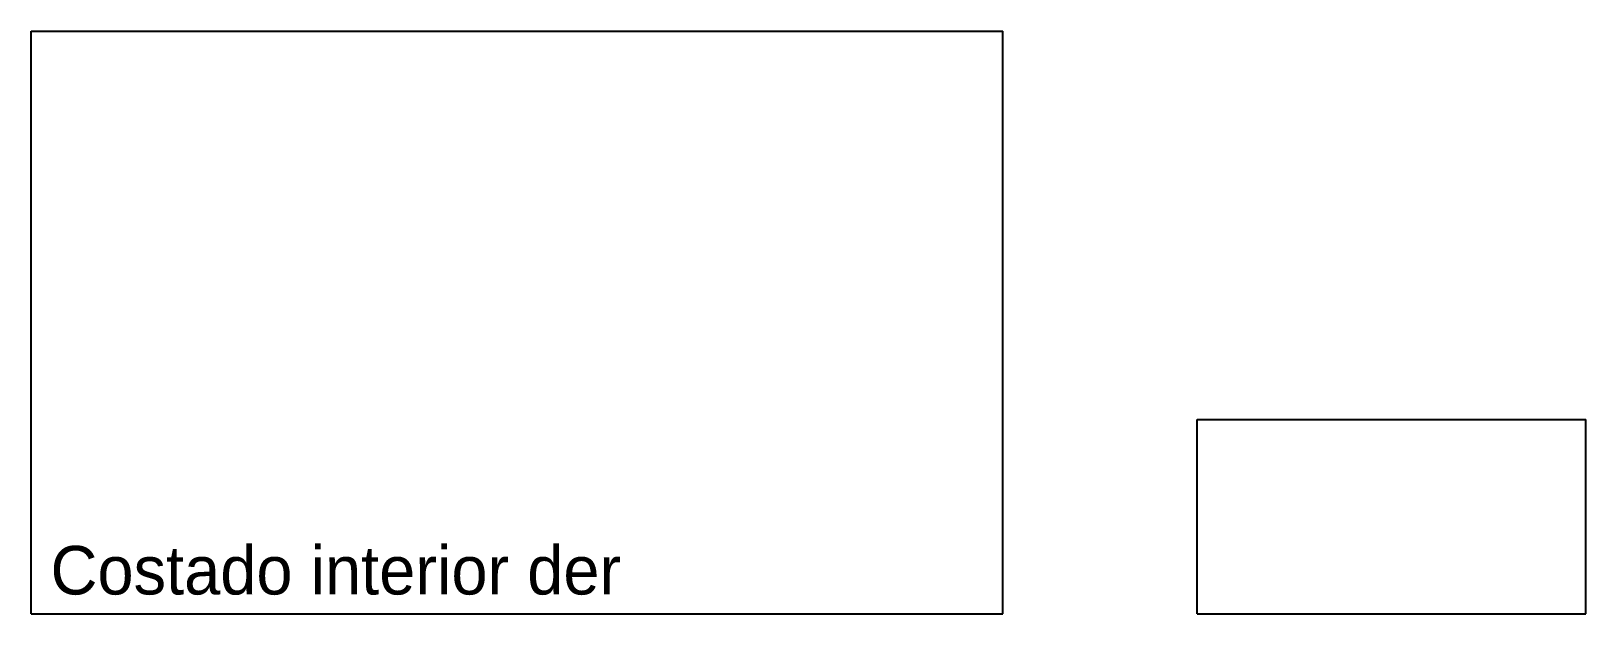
# Model space of a CAD drawing. Header units: millimetres. Extents: x 0 to 800, y 0 to 300.
import ezdxf

# ---------------------------------------------------------------- set-up
doc = ezdxf.new("R2010")
doc.units = ezdxf.units.MM

msp = doc.modelspace()

# ---------------------------------------------------------------- linework, layer by layer
at = {"layer": 'PIEZAS'}
for p, q in [((0, 300), (500, 300)), ((0, 0), (0, 300)), ((500, 0), (500, 300)), ((600, 100), (800, 100)), ((600, 0), (600, 100)), ((800, 0), (800, 100)), ((0, 0), (500, 0)), ((600, 0), (800, 0))]:
    msp.add_line(p, q, dxfattribs=at)

# ---------------------------------------------------------------- texts
at = {"layer": 'ETIQUETAS'}
msp.add_text('Costado interior der', height=25, dxfattribs=at).set_placement((10, 10))

doc.saveas('drawing.dxf')
